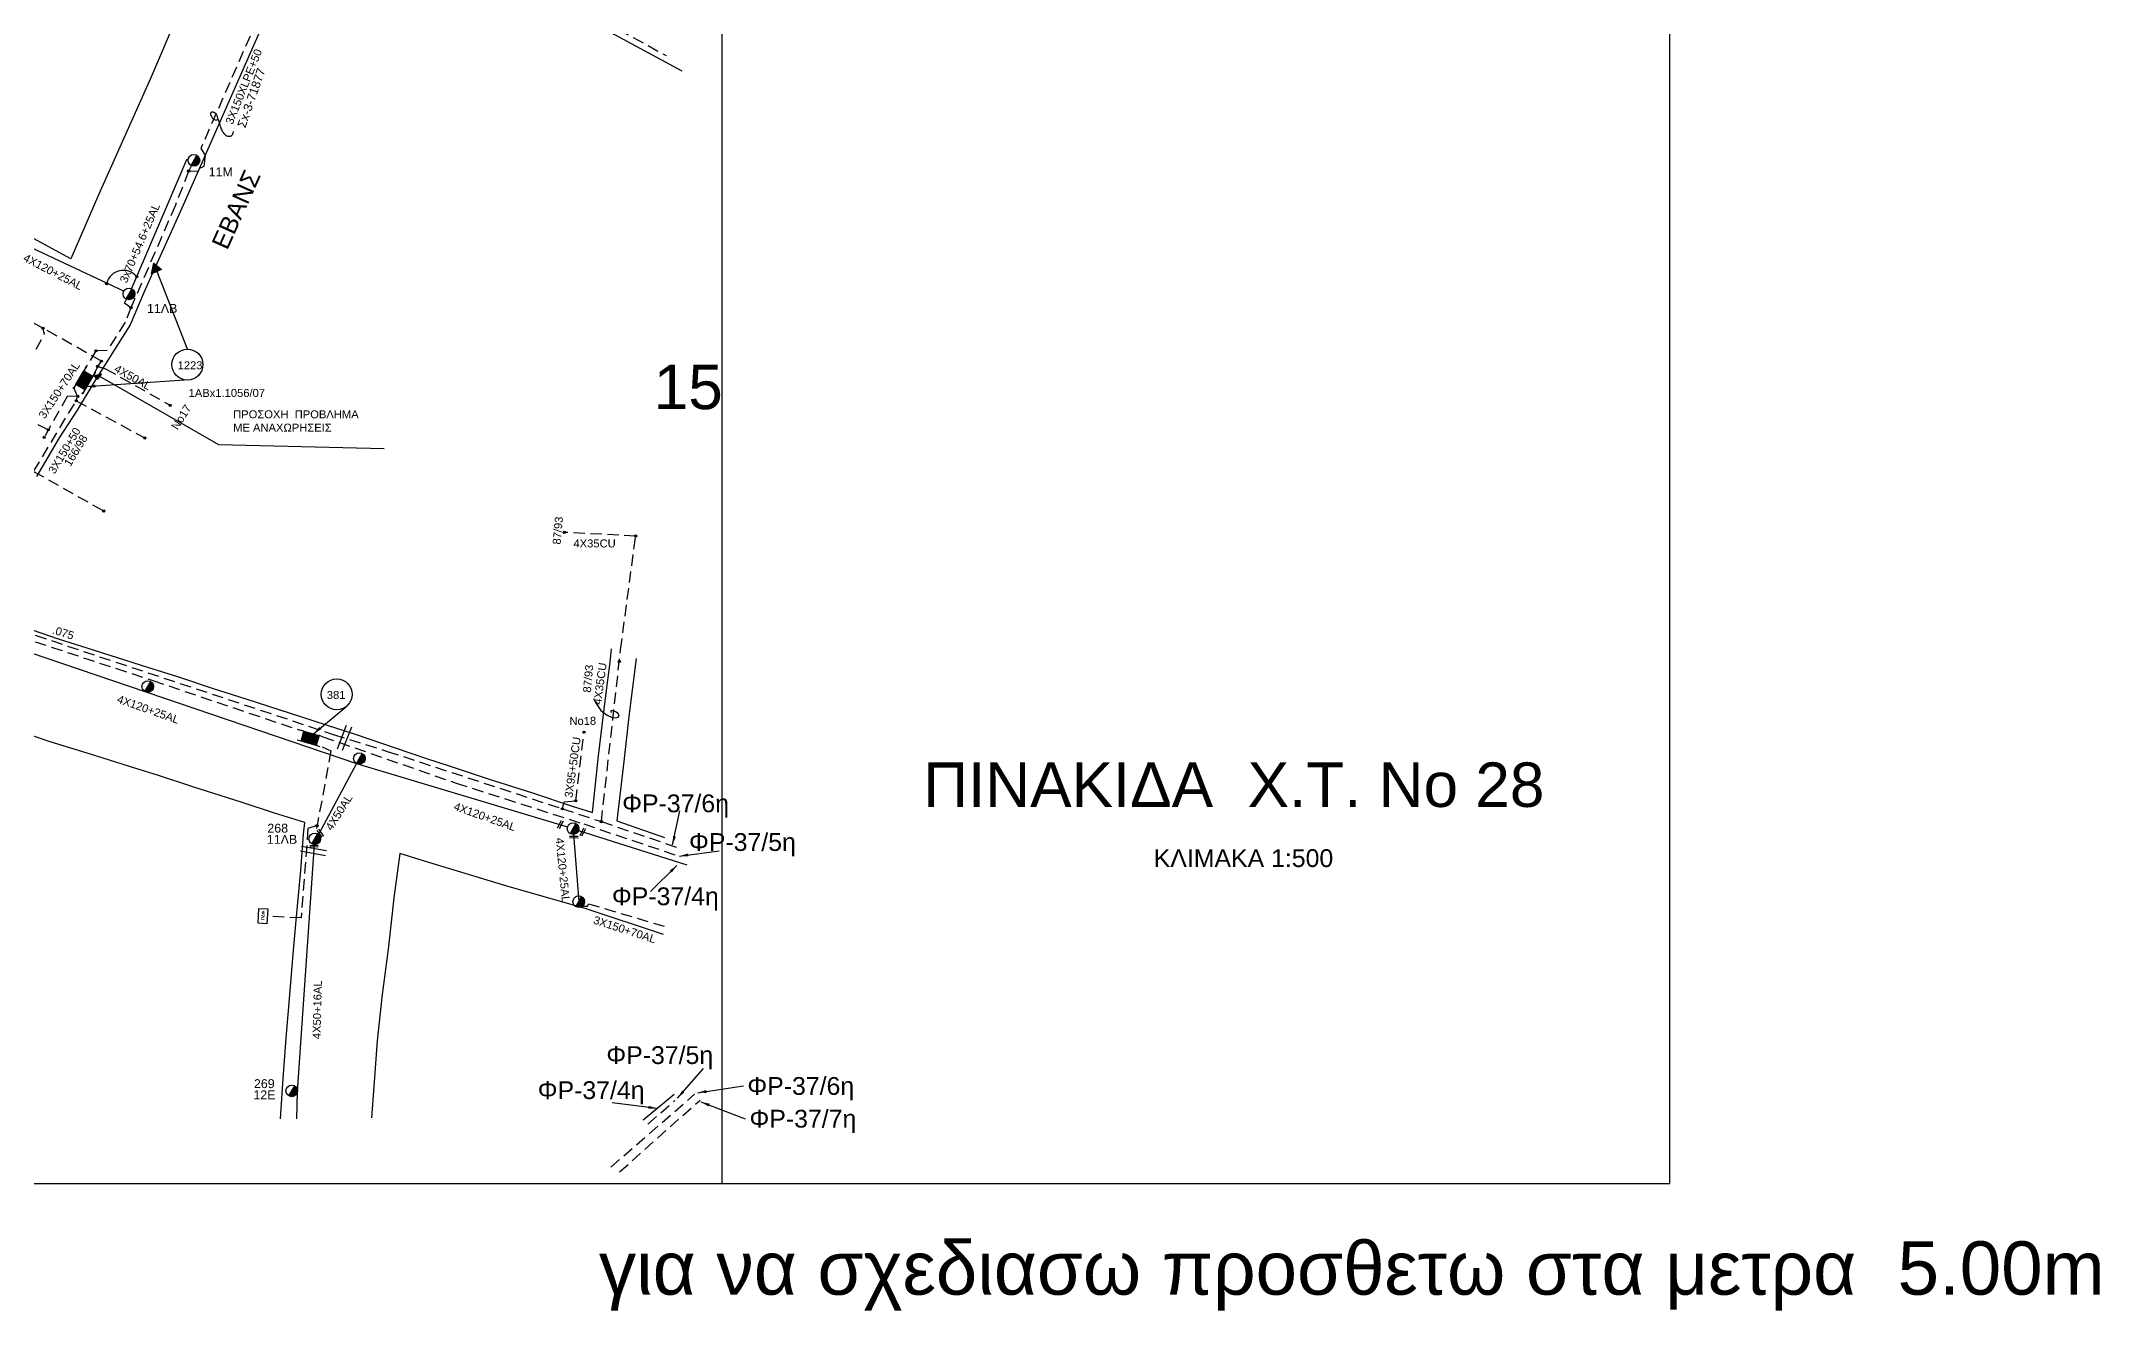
# Model space of a CAD drawing. Header units: millimetres. Extents: x 974 to 2037, y 106 to 580.
# Drawn here: x 1805.4 to 2036.9, y 106 to 248.7 of the extents above; entities that cross this region are included whole.
import ezdxf

# ---------------------------------------------------------------- set-up
doc = ezdxf.new("R2010")
doc.units = ezdxf.units.MM
doc.linetypes.add('DASHED', pattern=[19.05, 12.7, -6.35])
for name, color, linetype in [('Link Box 4 Διευθύνσεων', 7, 'Continuous'), ('Pillar Δημοτικού Φωτισμού', 7, 'Continuous'), ('Γέφυρες Εναέριου Δικτύου', 7, 'Continuous'), ('Γυμνά εναέρια ΧΤ (3Φ)   4x35CU', 7, 'Continuous'), ('Γυμνά εναέρια ΧΤ και ΦΟΠ (3Φ)   4x50+16AL', 7, 'Continuous'), ('Επιγραφές - Σχήματα', 7, 'Continuous'), ('Καλώδια ΧΤ   3x150+50AL', 7, 'DASHED'), ('Καλώδια ΧΤ   3x150+70AL', 7, 'DASHED'), ('Καλώδια ΧΤ   3x150AL+50XLPE', 7, 'DASHED'), ('Καλώδια ΧΤ   3x95+50CU', 7, 'DASHED'), ('Καλώδια ΧΤ   4x50AL', 7, 'DASHED'), ('Μηχανική τομή', 7, 'Continuous'), ('Στύλος ΦΜ', 7, 'Continuous'), ('Στύλος ΦΜ @ 1', 7, 'Continuous'), ('Συνδέσεις', 7, 'Continuous'), ('Συνεστραμμένα ΧΤ   3x70+54.6+25 AL', 7, 'SYN_LINE'), ('Συνεστραμμένα ΧΤ   4x120+25 AL', 7, 'SYN_LINE'), ('Τομή', 7, 'Continuous'), ('Υπόβαθρο ΔΕΗ', 7, 'Continuous'), ('Υπόγεια Καλώδια Δικτύου ΧΤ   .075', 7, 'DASHED'), ('Υπόγεια καλώδια Παροχών ΧΤ   .075', 7, 'DASHED'), ('Υπόγεια καλώδια Παροχών ΧΤ   4x50AL', 7, 'DASHED')]:
    doc.layers.add(name, color=color, linetype=linetype)
doc.styles.get("Standard").update_dxf_attribs({"font": 'arial.ttf'})
doc.linetypes.add('SYN_LINE', pattern='A,0.5,-0.0001,["/\\/\\/\\/",Standard,S=0.1,R=0,X=0,Y=-0.05],-0.25', length=0.7501)
doc.dimstyles.new('ISO-25', dxfattribs={"dimtxt": 2.5, "dimasz": 2.5, "dimexe": 1.25, "dimexo": 0.625, "dimtad": 1, "dimtxsty": 'Standard', "dimcen": 2.5, "dimadec": 0, "dimazin": 0, "dimtfac": 1, "dimtmove": 0, "dimatfit": 3, "dimfxl": 1, "dimarcsym": 0})

# ---------------------------------------------------------------- blocks, each defined once
blk = doc.blocks.new('ΥΠΑΡΧΩΝ ΤΣΙΜΕΝΤΕΝΙΟΣ ΣΤΥΛΟΣ')
at = {"layer": 'Στύλος ΦΜ'}
blk.add_hatch(color=256, dxfattribs=at).paths.add_polyline_path([(-1.29, -2.28, 0.574793), (2.62, 0, 0.268822), (1.3, 2.27)])
blk.add_line((-1.29, -2.28), (1.3, 2.27), dxfattribs=at)
blk.add_circle((0, 0), 2.62, dxfattribs=at)
at = {"layer": 'Στύλος ΦΜ', "flags": 4}
for tag, p in [('ΑΡΙΘΜΟΣ', (-4.68, 8.05)), ('ΤΥΠΟΣ', (-4.91, 3.03))]:
    blk.add_attdef(tag, p, '', height=4, dxfattribs=at)
blk = doc.blocks.new('ΤΟΜΗ')
at = {"layer": 'Τομή', "ltscale": 40}
for p, q in [((-5.68, 0), (5.68, 0)), ((5.68, -2.33), (-5.68, -2.33))]:
    blk.add_line(p, q, dxfattribs=at)
blk = doc.blocks.new('LINK BOX 4 ΑΝΑΧΩΡΗΣΕΩΝ_')
at = {"layer": 'Link Box 4 Διευθύνσεων', "ltscale": 40}
for points in [[(-5.33, -0.25, 1), (-5.33, 0.25, 1)], [(-3.54, 0), (-3.54, -4.67), (3.54, -4.67), (3.54, 0)], [(5.33, -0.25, 1), (5.33, 0.25, 1)], [(-5.33, -4.92, 1), (-5.33, -4.42, 1)], [(5.33, -4.92, 1), (5.33, -4.42, 1)]]:
    blk.add_hatch(color=256, dxfattribs=at).paths.add_polyline_path(points)
for p, q in [((-3.54, 0), (-5.33, 0)), ((5.33, 0), (3.54, 0)), ((-3.54, -4.67), (-5.33, -4.67)), ((5.33, -4.67), (3.54, -4.67))]:
    blk.add_line(p, q, dxfattribs=at)
blk.add_lwpolyline([(-3.54, -4.67), (-3.54, 0), (3.54, 0), (3.54, -4.67)], close=True, dxfattribs=at)
for centre in [(-5.33, 0), (5.33, 0), (-5.33, -4.67), (5.33, -4.67)]:
    blk.add_circle(centre, 0.252, dxfattribs=at)
blk = doc.blocks.new('_ΣΥΝΔΕΣΗ')
at = {"layer": 'Συνδέσεις', "linetype": 'SYN_LINE', "ltscale": 40}
blk.add_hatch(color=256, dxfattribs=at).paths.add_polyline_path([(0.5, -0.01, 1), (-0.5, -0.01, 1)])
at = {"layer": 'Συνδέσεις'}
blk.add_circle((0, -0.01), 0.5, dxfattribs=at)
blk = doc.blocks.new('LINK BOX 4 ΑΝΑΧΩΡΗΣΕΩΝ')
at = {"layer": 'Link Box 4 Διευθύνσεων', "ltscale": 40}
blk.add_hatch(color=256, dxfattribs=at).paths.add_polyline_path([(-3.54, 0), (-3.54, -4.67), (3.54, -4.67), (3.54, 0)])
for p, q in [((-3.54, 0), (-5.33, 0)), ((5.33, 0), (3.54, 0)), ((-3.54, -4.67), (-5.33, -4.67)), ((5.33, -4.67), (3.54, -4.67))]:
    blk.add_line(p, q, dxfattribs=at)
blk.add_lwpolyline([(-3.54, -4.67), (-3.54, 0), (3.54, 0), (3.54, -4.67)], close=True, dxfattribs=at)
blk = doc.blocks.new('ΜΗΧΑΝΙΚΗ ΤΟΜΗ')
at = {"layer": 'Μηχανική τομή', "ltscale": 40}
for p, q in [((-1.89, 0.78), (1.89, 0.78)), ((1.89, 0), (-1.89, 0))]:
    blk.add_line(p, q, dxfattribs=at)
blk = doc.blocks.new('PILLAR ΔΗΜΟΤΙΚΟΥ ΦΩΤΙΣΜΟΥ')
at = {"layer": 'Pillar Δημοτικού Φωτισμού', "ltscale": 40}
for p, q in [((-3.64, 2), (3.07, 2)), ((-3.64, -2), (-3.64, 2)), ((3.07, 2), (3.07, -2)), ((3.07, -2), (-3.64, -2))]:
    blk.add_line(p, q, dxfattribs=at)
at = {"layer": 'Pillar Δημοτικού Φωτισμού', "insert": (-2.13, 0.69), "char_height": 1.3575, "width": 109.961, "attachment_point": 1}
blk.add_mtext('{\\fArial|b1|i0|c161|p34;ΠΔΦ}', dxfattribs=at)

msp = doc.modelspace()

# ---------------------------------------------------------------- hatches: boundary and pattern name
at = {"layer": 'Επιγραφές - Σχήματα', "ltscale": 5}
h = msp.add_hatch(color=256, dxfattribs=at)
h.paths.add_polyline_path([(1818.31, 223.55), (1818.24, 223.4), (1818.22, 223.34), (1818.41, 222.84), (1818.91, 223.06)])
h.paths.add_polyline_path([(1818.22, 223.34), (1817.89, 222.62), (1818.41, 222.84)])
h.paths.add_polyline_path([(1818.22, 223.34), (1818.05, 223.75), (1817.8, 222.58), (1817.89, 222.62)])
h.paths.add_polyline_path([(1818.31, 223.55), (1818.05, 223.75), (1818.22, 223.34), (1818.24, 223.4)])
h = msp.add_hatch(color=256, dxfattribs=at)
h.paths.add_polyline_path([(1812.16, 211.32), (1811.85, 211.24), (1811.73, 211.05), (1811.92, 211.02)])
h.paths.add_polyline_path([(1811.85, 211.24), (1811.35, 211.12), (1811.73, 211.05)])
h.paths.add_polyline_path([(1811.73, 211.05), (1811.35, 211.12), (1811.57, 210.8)])
h.paths.add_polyline_path([(1811.92, 211.02), (1811.73, 211.05), (1811.57, 210.8), (1811.66, 210.68)])

# ---------------------------------------------------------------- linework, layer by layer
at = {"layer": 'Γέφυρες Εναέριου Δικτύου'}
msp.add_lwpolyline([(1816.1, 222.25, 0.617136), (1812.75, 221.52)], format="xyb", dxfattribs=at)
at = {"layer": 'Γυμνά εναέρια ΧΤ (3Φ)   4x35CU', "color": 30, "linetype": 'DASHED', "ltscale": 0.1}
msp.add_lwpolyline([(1868.39, 160.97), (1870.55, 180.29), (1872.24, 193.08), (1864.23, 193.49)], dxfattribs=at)
at = {"layer": 'Γυμνά εναέρια ΧΤ και ΦΟΠ (3Φ)   4x50+16AL', "color": 6}
msp.add_lwpolyline([(1836.09, 158.38), (1834.16, 130.63), (1834.08, 127.53)], dxfattribs=at)
at = {"layer": 'Επιγραφές - Σχήματα'}
msp.add_lwpolyline([(990.2, 120.29), (1881.98, 120.29), (1881.98, 558.89), (990.2, 558.89)], close=True, dxfattribs=at)
at = {"layer": 'Επιγραφές - Σχήματα', "ltscale": 10}
msp.add_lwpolyline([(1881.98, 120.29), (1988.57, 120.29), (1988.57, 558.89), (1881.98, 558.89)], dxfattribs=at)
at = {"layer": 'Επιγραφές - Σχήματα', "ltscale": 0.1}
msp.add_lwpolyline([(1825.24, 239.89), (1825.14, 239.85), (1825.06, 239.84), (1824.98, 239.85), (1824.91, 239.88), (1824.85, 239.91), (1824.79, 239.95), (1824.74, 240), (1824.7, 240.05), (1824.66, 240.1), (1824.62, 240.14), (1824.59, 240.19), (1824.56, 240.23), (1824.54, 240.28), (1824.51, 240.32), (1824.5, 240.36), (1824.48, 240.4), (1824.47, 240.44), (1824.47, 240.48), (1824.46, 240.52), (1824.46, 240.56), (1824.46, 240.6), (1824.47, 240.63), (1824.48, 240.67), (1824.49, 240.69), (1824.51, 240.72), (1824.53, 240.74), (1824.55, 240.75), (1824.58, 240.77), (1824.61, 240.77), (1824.64, 240.78), (1824.67, 240.78), (1824.71, 240.77), (1824.75, 240.76), (1824.79, 240.74), (1824.83, 240.72), (1824.87, 240.7), (1824.91, 240.67), (1824.95, 240.65), (1824.98, 240.62), (1825.01, 240.58), (1825.04, 240.55), (1825.06, 240.52), (1825.08, 240.48), (1825.1, 240.44), (1825.12, 240.39), (1825.14, 240.35), (1825.16, 240.29), (1825.18, 240.23), (1825.21, 240.16), (1825.23, 240.08), (1825.26, 240), (1825.29, 239.92), (1825.32, 239.83), (1825.35, 239.75), (1825.37, 239.66), (1825.4, 239.57), (1825.42, 239.49), (1825.44, 239.41), (1825.46, 239.33), (1825.49, 239.24), (1825.51, 239.16), (1825.54, 239.08), (1825.57, 238.99), (1825.6, 238.9), (1825.65, 238.81), (1825.69, 238.72), (1825.75, 238.62), (1825.8, 238.53), (1825.86, 238.45), (1825.92, 238.36), (1825.98, 238.29), (1826.04, 238.23), (1826.1, 238.17), (1826.16, 238.13), (1826.21, 238.1), (1826.27, 238.07), (1826.32, 238.05), (1826.37, 238.04), (1826.42, 238.03), (1826.47, 238.03), (1826.52, 238.03), (1826.56, 238.03), (1826.6, 238.03), (1826.64, 238.04), (1826.68, 238.05), (1826.72, 238.06), (1826.75, 238.08), (1826.79, 238.11), (1826.82, 238.14), (1826.86, 238.18), (1826.89, 238.22), (1826.92, 238.27), (1826.95, 238.34), (1826.97, 238.41), (1827, 238.49), (1827.02, 238.59)], dxfattribs=at)
at = {"layer": 'Επιγραφές - Σχήματα', "ltscale": 5}
for points in [[(1821.83, 214.1), (1818.05, 223.75), (1818.91, 223.06), (1817.8, 222.58), (1818.05, 223.75)], [(1843.97, 202.89), (1825.36, 203.35), (1811.97, 211.01), (1811.35, 211.12), (1812.16, 211.32), (1811.66, 210.68), (1811.35, 211.12)]]:
    msp.add_lwpolyline(points, dxfattribs=at)
at = {"layer": 'Επιγραφές - Σχήματα'}
msp.add_lwpolyline([(1867.51, 174.82), (1867.79, 174.24), (1868.33, 173.47), (1869.05, 172.93), (1869.59, 172.67), (1870.03, 172.64), (1870.29, 172.73), (1870.38, 172.88), (1870.28, 173.13), (1869.96, 173.32), (1869.65, 173.45), (1869.45, 173.43), (1869.44, 173.23)], dxfattribs=at)
for centre in [(1821.83, 212.36), (1838.62, 175.28)]:
    msp.add_circle(centre, 1.74, dxfattribs=at)
at = {"layer": 'Καλώδια ΧΤ   3x150+50AL', "color": 2, "ltscale": 0.1}
for points in [[(1798.55, 190.55), (1804.53, 200.35), (1809.31, 208.29), (1809.48, 208.82), (1809.05, 209.73)], [(1809.31, 208.29), (1817.04, 204.11)], [(1804.53, 200.35), (1812.42, 195.89)]]:
    msp.add_lwpolyline(points, dxfattribs=at)
at = {"layer": 'Καλώδια ΧΤ   3x150+70AL', "color": 27, "linetype": 'DASHED', "ltscale": 0.1}
for points in [[(1841.11, 265.55), (1845.73, 263.45), (1861.93, 254.61), (1875.67, 247.12)], [(1836.41, 160.52), (1835.39, 160.19), (1834.62, 150.14), (1830.83, 150.32)]]:
    msp.add_lwpolyline(points, dxfattribs=at)
at = {"layer": 'Καλώδια ΧΤ   3x150+70AL', "color": 2, "ltscale": 0.1}
for points in [[(1811.4, 211.44), (1811.74, 212.16), (1812.15, 212.75), (1805.58, 216.46), (1796.3, 221.41), (1792.22, 214.48)], [(1815.47, 218.76), (1814.75, 219.28), (1814.97, 219.73)], [(1801.7, 209.1), (1803.85, 212.44), (1805.76, 215.77), (1805.58, 216.46)], [(1806.18, 205.01), (1796.28, 210.11)], [(1809.48, 208.82), (1808.31, 208.79), (1805.72, 204.19)]]:
    msp.add_lwpolyline(points, dxfattribs=at)
at = {"layer": 'Καλώδια ΧΤ   3x150+70AL', "color": 27, "ltscale": 0.1}
for points in [[(1712.58, 197.18), (1716.92, 208.64), (1724.71, 206.36), (1734.17, 203.53), (1746.17, 199.73), (1756.46, 196.26), (1764.39, 193.88), (1773.35, 191.38), (1783.37, 188.55), (1794.62, 185.32), (1795.06, 184.51), (1799.28, 182.98), (1817.92, 176.83), (1834.51, 171.24)], [(1837, 169.38), (1837.97, 168.92), (1836.26, 159.68)]]:
    msp.add_lwpolyline(points, dxfattribs=at)
at = {"layer": 'Καλώδια ΧΤ   3x150+70AL', "color": 85, "ltscale": 0.1}
for points in [[(1837.07, 170.51), (1852.06, 165.29), (1866.42, 160.7), (1876.95, 157.14)], [(1873.63, 126.96), (1876.64, 129.59)]]:
    msp.add_lwpolyline(points, dxfattribs=at)
at = {"layer": 'Καλώδια ΧΤ   3x150+70AL', "color": 1, "ltscale": 0.1}
msp.add_lwpolyline([(1866.27, 151.47), (1866.83, 151.45), (1866.93, 151.73), (1875.46, 149.2)], dxfattribs=at)
at = {"layer": 'Καλώδια ΧΤ   3x150+70AL', "color": 30, "ltscale": 0.1}
msp.add_lwpolyline([(1869.46, 122.12), (1878.88, 130.31)], dxfattribs=at)
at = {"layer": 'Καλώδια ΧΤ   3x150+70AL', "color": 160, "ltscale": 0.1}
msp.add_lwpolyline([(1870.44, 121.57), (1879.5, 129.66)], dxfattribs=at)
at = {"layer": 'Καλώδια ΧΤ   3x150AL+50XLPE', "color": 2, "linetype": 'DASHED', "ltscale": 0.1}
msp.add_lwpolyline([(1835.88, 270.41), (1835.75, 270.02), (1835.94, 268.74), (1833.23, 261.96), (1834.25, 261.51), (1823.33, 236.67), (1823.82, 235.9), (1823.66, 234.64), (1823.17, 234.42), (1823.04, 234.13), (1821.94, 234.09)], dxfattribs=at)
at = {"layer": 'Καλώδια ΧΤ   3x150AL+50XLPE', "color": 2, "ltscale": 0.1}
msp.add_lwpolyline([(1822.34, 234.83), (1821.94, 234.09), (1820.47, 230.27), (1815.47, 218.76), (1814.84, 217.13), (1812.81, 213.94), (1811.54, 213.91), (1810.4, 212.03)], dxfattribs=at)
at = {"layer": 'Καλώδια ΧΤ   3x95+50CU', "color": 30, "ltscale": 0.1}
msp.add_lwpolyline([(1864.01, 162.41), (1864.2, 163.2), (1865.5, 163.31), (1866.43, 171.03)], dxfattribs=at)
at = {"layer": 'Καλώδια ΧΤ   4x50AL', "color": 2, "ltscale": 0.1}
msp.add_lwpolyline([(1811.74, 212.16), (1812.62, 211.9), (1819.89, 207.78)], dxfattribs=at)
at = {"layer": 'Συνεστραμμένα ΧΤ   3x70+54.6+25 AL', "color": 2, "ltscale": 10}
msp.add_lwpolyline([(1821.91, 235.4), (1821.72, 235.37), (1819.56, 230.27), (1815.52, 220.91)], dxfattribs=at)
at = {"layer": 'Συνεστραμμένα ΧΤ   4x120+25 AL', "color": 2, "ltscale": 10}
msp.add_lwpolyline([(1814.67, 220.6), (1794, 230.27), (1776.7, 239.94), (1761.25, 248.65)], dxfattribs=at)
at = {"layer": 'Συνεστραμμένα ΧΤ   4x120+25 AL', "color": 1, "ltscale": 10}
for points in [[(1763.33, 193.27), (1777.79, 188.55), (1792.87, 183.79), (1817.16, 175.56), (1840.94, 167.46), (1864.58, 160.37)], [(1865.83, 159.98), (1878.01, 156.11)], [(1865.26, 159.53), (1865.84, 151.97)]]:
    msp.add_lwpolyline(points, dxfattribs=at)
at = {"layer": 'Συνεστραμμένα ΧΤ   4x120+25 AL', "color": 1, "ltscale": 15}
msp.add_lwpolyline([(1873.08, 127.45), (1876.59, 130.33)], dxfattribs=at)
at = {"layer": 'Υπόβαθρο ΔΕΗ'}
for points in [[(1808.7, 224.24), (1769.06, 245.85), (1779.84, 266.45), (1790.63, 286.94), (1796.21, 297.15), (1803.88, 298.88), (1817.54, 284.95), (1829.07, 273.88), (1829.88, 273.15), (1817.66, 244.53), (1811.87, 231.54), (1808.7, 224.24)], [(1877.49, 245.36), (1862.8, 253.27), (1851.52, 259.32), (1837.88, 266.88), (1837.39, 266.74), (1821.35, 230.27), (1819.85, 226.94), (1818.24, 223.4), (1816.98, 220.56), (1815.38, 216.84), (1813.13, 213.28), (1811.29, 210.36), (1809.41, 207.23), (1807.39, 204.11), (1804.87, 199.76)], [(1804.38, 182.55), (1807.29, 181.53), (1810.5, 180.52), (1813.91, 179.44), (1817.35, 178.32), (1820.7, 177.29), (1824.61, 175.98), (1828.41, 174.76), (1834.54, 172.8), (1837.53, 171.83), (1840.69, 170.79), (1845.18, 169.28), (1848.61, 168.09), (1851.5, 167.15), (1855.55, 165.82), (1860.64, 164.2), (1865.1, 162.69), (1867.41, 162.01), (1867.67, 164.48), (1868.06, 168.35), (1868.35, 170.85), (1868.85, 174.86), (1869.38, 178.9), (1869.53, 180.38)], [(1872.3, 179.3), (1871.49, 172.8), (1870.91, 167.71), (1870.14, 161.07), (1875.49, 159.17)], [(1832.31, 127.54), (1832.6, 132.09), (1832.93, 136.61), (1833.36, 141.48), (1833.76, 146.52), (1834.19, 151.08), (1834.59, 155.46), (1834.87, 159.57), (1835.02, 160.86), (1831.64, 161.93), (1827.86, 163.16), (1822.43, 164.89), (1818.59, 166.14), (1815.92, 166.96), (1811.04, 168.53), (1806.39, 169.95), (1803.08, 171.06)], [(1875.39, 148.28), (1866.56, 151.19), (1858.01, 153.63), (1848.5, 156.52), (1845.73, 157.37), (1845.05, 152.38), (1844.46, 146.92), (1843.68, 141.22), (1843.17, 136.31), (1842.79, 131.18), (1842.53, 127.66)]]:
    msp.add_lwpolyline(points, dxfattribs=at)
at = {"layer": 'Υπόγεια καλώδια Παροχών ΧΤ   .075', "color": 30, "ltscale": 0.1}
msp.add_lwpolyline([(1797.23, 188.24), (1795.54, 185.48), (1795.68, 184.92), (1838.24, 170.78), (1844.31, 168.87), (1864.01, 162.41), (1868.39, 160.97), (1877.18, 157.98)], dxfattribs=at)
at = {"layer": 'Υπόγεια καλώδια Παροχών ΧΤ   4x50AL', "color": 7, "ltscale": 10}
msp.add_lwpolyline([(1840.84, 167.49), (1836.59, 159.52)], dxfattribs=at)

# ---------------------------------------------------------------- block references
at = {"layer": 'Link Box 4 Διευθύνσεων'}
for name, p, xscale, yscale, zscale, rotation in [('LINK BOX 4 ΑΝΑΧΩΡΗΣΕΩΝ_', (1809.72, 210.88), 0.2499999999999653, 0.2499999999999653, 0.2499999999999653, 59.51346593871332), ('LINK BOX 4 ΑΝΑΧΩΡΗΣΕΩΝ', (1835.79, 170.88), 0.2500000000001026, 0.2500000000001026, 0.2500000000001026, 344.1507077823899)]:
    msp.add_blockref(name, p, dxfattribs=dict(at, xscale=xscale, yscale=yscale, zscale=zscale, rotation=rotation))
at = {"layer": 'Pillar Δημοτικού Φωτισμού', "xscale": 0.250000000000028, "yscale": 0.250000000000028, "zscale": 0.250000000000028, "rotation": 86.62962095154023}
msp.add_blockref('PILLAR ΔΗΜΟΤΙΚΟΥ ΦΩΤΙΣΜΟΥ', (1830.33, 150.41), dxfattribs=at)
at = {"layer": 'Μηχανική τομή'}
for p, xscale, yscale, zscale, rotation in [((1836.86, 159.72), 0.2500000000002114, 0.2500000000002114, 0.2500000000002114, 126.207470680971), ((1863.86, 160.59), 0.2500000000000218, 0.2500000000000218, 0.2500000000000218, 62.68304924749305), ((1866.38, 159.75), 0.2500000000000739, 0.2500000000000739, 0.2500000000000739, 62.6830492474699), ((1836.08, 158.3), 0.2500000000001569, 0.2500000000001569, 0.2500000000001569, 176.3994245741407), ((1865.29, 159.13), 0.2500000000000356, 0.2500000000000356, 0.2500000000000356, 359.2545825369575)]:
    msp.add_blockref('ΜΗΧΑΝΙΚΗ ΤΟΜΗ', p, dxfattribs=dict(at, xscale=xscale, yscale=yscale, zscale=zscale, rotation=rotation))
at = {"layer": 'Στύλος ΦΜ @ 1', "ltscale": 40}
ref = msp.add_blockref('ΥΠΑΡΧΩΝ ΤΣΙΜΕΝΤΕΝΙΟΣ ΣΤΥΛΟΣ', (1822.56, 235.33), dxfattribs=dict(at, xscale=0.25, yscale=0.25, zscale=0.25))
ref.add_attrib('ΤΥΠΟΣ', '11M', (1824.22, 233.53), dxfattribs={"layer": 'Στύλος ΦΜ', "height": 1, "flags": 4})
ref = msp.add_blockref('ΥΠΑΡΧΩΝ ΤΣΙΜΕΝΤΕΝΙΟΣ ΣΤΥΛΟΣ', (1815.26, 220.31), dxfattribs=dict(at, xscale=0.25, yscale=0.25, zscale=0.25))
ref.add_attrib('ΤΥΠΟΣ', '11ΛB', (1817.28, 218.18), dxfattribs={"layer": 'Στύλος ΦΜ', "height": 1, "flags": 4})
at = {"layer": 'Στύλος ΦΜ @ 1', "ltscale": 40, "xscale": 0.25, "yscale": 0.25, "zscale": 0.25}
for p in [(1817.37, 176.16), (1841.17, 168.06), (1865.21, 160.18), (1865.84, 151.97)]:
    msp.add_blockref('ΥΠΑΡΧΩΝ ΤΣΙΜΕΝΤΕΝΙΟΣ ΣΤΥΛΟΣ', p, dxfattribs=at)
at = {"layer": 'Στύλος ΦΜ @ 1', "ltscale": 40}
ref = msp.add_blockref('ΥΠΑΡΧΩΝ ΤΣΙΜΕΝΤΕΝΙΟΣ ΣΤΥΛΟΣ', (1836.15, 159.03), dxfattribs=dict(at, xscale=0.25, yscale=0.25, zscale=0.25))
ref.add_attrib('ΤΥΠΟΣ', '11ΛB', (1830.76, 158.47), dxfattribs={"layer": 'Στύλος ΦΜ', "height": 1, "flags": 4})
ref.add_attrib('ΑΡΙΘΜΟΣ', '268', (1830.82, 159.73), dxfattribs={"layer": 'Στύλος ΦΜ', "height": 1, "flags": 4})
ref = msp.add_blockref('ΥΠΑΡΧΩΝ ΤΣΙΜΕΝΤΕΝΙΟΣ ΣΤΥΛΟΣ', (1833.57, 130.69), dxfattribs=dict(at, xscale=0.25, yscale=0.25, zscale=0.25))
ref.add_attrib('ΤΥΠΟΣ', '12E', (1829.25, 129.74), dxfattribs={"layer": 'Στύλος ΦΜ', "height": 1, "flags": 4})
ref.add_attrib('ΑΡΙΘΜΟΣ', '269', (1829.31, 131), dxfattribs={"layer": 'Στύλος ΦΜ', "height": 1, "flags": 4})
at = {"layer": 'Συνδέσεις', "xscale": 0.25, "yscale": 0.25, "zscale": 0.25}
for p in [(1821.96, 234.14), (1816.14, 222.24), (1812.74, 221.45), (1815.47, 218.76), (1805.58, 216.46), (1811.54, 213.91), (1811.74, 212.16), (1812.15, 212.75), (1809.32, 208.29), (1809.5, 208.8), (1819.89, 207.78), (1805.72, 204.19), (1806.18, 205.03), (1817.04, 204.11), (1812.42, 195.89), (1864.23, 193.49), (1872.24, 193.08), (1870.42, 178.97), (1866.43, 171.03), (1864.01, 162.41), (1865.5, 163.31), (1836.41, 160.52), (1868.39, 160.97)]:
    msp.add_blockref('_ΣΥΝΔΕΣΗ', p, dxfattribs=at)
at = {"layer": 'Τομή'}
for p, xscale, yscale, zscale, rotation in [((1839.22, 170.49), 0.2499999999999004, 0.2499999999999004, 0.2499999999999004, 68.9037403117591), ((1836.06, 157.96), 0.2499999999998423, 0.2499999999998423, 0.2499999999998423, 349.5321392728503)]:
    msp.add_blockref('ΤΟΜΗ', p, dxfattribs=dict(at, xscale=xscale, yscale=yscale, zscale=zscale, rotation=rotation))

# ---------------------------------------------------------------- texts
at = {"layer": 'Γυμνά εναέρια ΧΤ (3Φ)   4x35CU', "color": 7, "insert": (1865.25, 192.7), "char_height": 0.9, "width": 84.1859, "attachment_point": 1}
msp.add_mtext('4X35CU', dxfattribs=at)
at = {"layer": 'Γυμνά εναέρια ΧΤ (3Φ)   4x35CU', "color": 7, "insert": (1867.47, 174.19), "char_height": 0.9, "width": 84.1859, "attachment_point": 1, "rotation": 82.2976}
msp.add_mtext('4X35CU', dxfattribs=at)
at = {"layer": 'Γυμνά εναέρια ΧΤ και ΦΟΠ (3Φ)   4x50+16AL', "color": 7, "insert": (1835.9, 136.52), "char_height": 0.9, "width": 84.1859, "attachment_point": 1, "rotation": 88.6509}
msp.add_mtext('4X50+16AL', dxfattribs=at)
at = {"layer": 'Επιγραφές - Σχήματα', "color": 7, "char_height": 0.9, "width": 84.1859, "attachment_point": 1}
for s, insert, rotation in [('{\\H1.083x;\\C256;Σx-3-71877}', (1827.41, 239.22), 70.7609), ('No17', (1819.95, 205.42), 57.744), ('166/98', (1807.9, 201.29), 58.9621), ('87/93', (1862.9, 192.17), 84.9244), ('87/93', (1866.31, 175.52), 84.9244), ('No18', (1864.79, 172.73), 0.5012)]:
    msp.add_mtext(s, dxfattribs=dict(at, insert=insert, rotation=rotation))
at = {"layer": 'Επιγραφές - Σχήματα', "ltscale": 0.1, "insert": (1824.48, 225.96), "char_height": 2, "width": 27.6397, "attachment_point": 1, "rotation": 65.8704}
msp.add_mtext('EΒΑΝΣ', dxfattribs=at)
at = {"layer": 'Επιγραφές - Σχήματα', "char_height": 0.9, "width": 2.0687, "attachment_point": 1}
for s, insert in [('1223', (1820.73, 212.73)), ('381', (1837.51, 175.66))]:
    msp.add_mtext(s, dxfattribs=dict(at, insert=insert))
at = {"layer": 'Επιγραφές - Σχήματα', "ltscale": 0.1, "insert": (1874.28, 212.35), "char_height": 5, "width": 9.0827, "attachment_point": 1}
msp.add_mtext('15', dxfattribs=at)
at = {"layer": 'Επιγραφές - Σχήματα', "color": 7, "char_height": 0.9, "width": 84.1859, "attachment_point": 1}
for s, insert in [('1ABx1.1056/07', (1821.96, 209.62)), ('ΠΡΟΣΟΧΗ  ΠΡΟΒΛΗΜΑ\\PΜΕ ΑΝΑΧΩΡΗΣΕΙΣ', (1826.97, 207.22))]:
    msp.add_mtext(s, dxfattribs=dict(at, insert=insert))
at = {"layer": 'Επιγραφές - Σχήματα', "ltscale": 10, "attachment_point": 1}
for s, insert, char_height, width in [('ΠΙΝΑΚΙΔΑ  Χ.Τ. Νο 28', (1904.59, 167.62), 5, 78.759), ('ΚΛΙΜΑΚΑ 1:500', (1930.52, 157.86), 2, 78.759), ('{\\C1;για να σχεδιασω προσθετω στα μετρα  5.00m}', (1868.11, 113.77), 6, 315.0361)]:
    msp.add_mtext(s, dxfattribs=dict(at, insert=insert, char_height=char_height, width=width))
at = {"layer": 'Επιγραφές - Σχήματα', "ltscale": 5, "char_height": 2, "width": 6.2219, "attachment_point": 1}
for s, insert in [('ΦΡ-37/6η', (1870.73, 164.02)), ('ΦΡ-37/5η', (1878.25, 159.67)), ('ΦΡ-37/4η', (1869.58, 153.57)), ('ΦΡ-37/5η', (1868.95, 135.71)), ('ΦΡ-37/6η', (1884.81, 132.24)), ('ΦΡ-37/4η', (1861.23, 131.77)), ('ΦΡ-37/7η', (1885.05, 128.56))]:
    msp.add_mtext(s, dxfattribs=dict(at, insert=insert))
at = {"layer": 'Καλώδια ΧΤ   3x150+50AL', "color": 7, "insert": (1806.12, 200.45), "char_height": 0.9, "width": 84.1859, "attachment_point": 1, "rotation": 58.9621}
msp.add_mtext('3X150+50', dxfattribs=at)
at = {"layer": 'Καλώδια ΧΤ   3x150+70AL', "color": 7, "char_height": 0.9, "width": 84.1859, "attachment_point": 1}
for insert, rotation in [((1805.02, 206.68), 56.5884), ((1867.69, 150.39), 341.9638)]:
    msp.add_mtext('3X150+70AL', dxfattribs=dict(at, insert=insert, rotation=rotation))
at = {"layer": 'Καλώδια ΧΤ   3x150AL+50XLPE', "color": 7, "insert": (1826.07, 239.62), "char_height": 0.9, "width": 84.1859, "attachment_point": 1, "rotation": 68.1033}
msp.add_mtext('3X150XLPE+50', dxfattribs=at)
at = {"layer": 'Καλώδια ΧΤ   3x95+50CU', "color": 7, "insert": (1864.24, 163.73), "char_height": 0.9, "width": 84.1859, "attachment_point": 1, "rotation": 82.1195}
msp.add_mtext('3X95+50CU', dxfattribs=at)
at = {"layer": 'Καλώδια ΧΤ   4x50AL', "color": 7, "insert": (1813.94, 212.41), "char_height": 0.9, "width": 84.1859, "attachment_point": 1, "rotation": 331.0038}
msp.add_mtext('4X50AL', dxfattribs=at)
at = {"layer": 'Συνεστραμμένα ΧΤ   3x70+54.6+25 AL', "color": 7, "insert": (1814.17, 221.81), "char_height": 0.9, "width": 84.1859, "attachment_point": 1, "rotation": 66.7741}
msp.add_mtext('3x70+54.6+25AL', dxfattribs=at)
at = {"layer": 'Συνεστραμμένα ΧΤ   4x120+25 AL', "color": 7, "char_height": 0.9, "width": 84.1859, "attachment_point": 1}
for insert, rotation in [((1803.68, 224.87), 332.5618), ((1814.13, 175.23), 340.5598), ((1852, 163.16), 340.5598), ((1864.13, 159.2), 275.7378)]:
    msp.add_mtext('4X120+25AL', dxfattribs=dict(at, insert=insert, rotation=rotation))
at = {"layer": 'Υπόγεια Καλώδια Δικτύου ΧΤ   .075', "color": 7, "insert": (1806.83, 183), "char_height": 0.9, "width": 84.1859, "attachment_point": 1, "rotation": 342.6947}
msp.add_mtext('.075', dxfattribs=at)
at = {"layer": 'Υπόγεια καλώδια Παροχών ΧΤ   4x50AL', "color": 7, "insert": (1837.3, 160.36), "char_height": 0.9, "width": 84.1859, "attachment_point": 1, "rotation": 57.7824}
msp.add_mtext('4X50AL', dxfattribs=at)

# ---------------------------------------------------------------- leaders
at = {"layer": 'Επιγραφές - Σχήματα'}
for points in [[(1810.49, 209.88), (1821.49, 210.65)], [(1836.02, 170.85), (1839.79, 173.99)]]:
    msp.add_leader(points, dimstyle='ISO-25', override={"dimasz": 1, "dimgap": 0.625, "dimtad": 0}, dxfattribs=at)
at = {"layer": 'Επιγραφές - Σχήματα', "ltscale": 40}
for points in [[(1876.4, 158.34), (1877.23, 162.19)], [(1877.17, 157.09), (1881.63, 157.68)], [(1876.89, 156.05), (1873.93, 153.09)], [(1876.94, 129.86), (1879.86, 133.21)], [(1879.22, 130.48), (1884.38, 131.24)], [(1874.67, 128.72), (1869.62, 129.33)], [(1879.57, 129.45), (1884.56, 127.53)]]:
    msp.add_leader(points, dimstyle='ISO-25', override={"dimasz": 1, "dimtad": 0}, dxfattribs=at)

doc.saveas('drawing.dxf')
